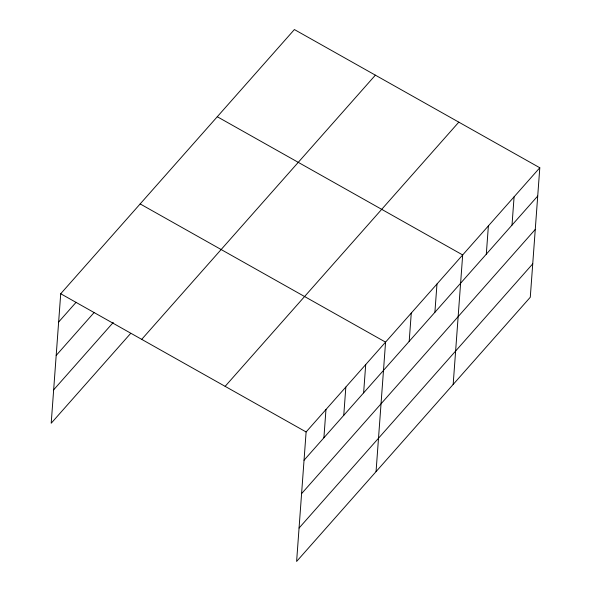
<?xml version="1.0" encoding="UTF-8"?>
<svg xmlns="http://www.w3.org/2000/svg" width="591" height="591" viewBox="0 0 591 591"><rect width="100%" height="100%" fill="white"/><g stroke="black" fill="none" stroke-linecap="round" stroke-linejoin="round"><path stroke-width="0.89" d="M539.797 167.763L306.116 431.962L296.608 561.45L530.282 297.251L539.797 167.763L294.392 29.55L60.718 293.749L51.203 423.237L130.655 333.413M323.898 437.783L325.973 409.504M343.763 415.325L345.838 387.053M363.628 392.867L365.703 364.595M376.053 471.618L385.568 342.137L140.163 203.925M409.194 341.354L411.27 313.075M434.895 312.292L436.978 284.012M453.171 384.438L462.679 254.95L217.281 116.737M486.304 254.167L488.388 225.888M512.013 225.105L514.089 196.825M58.642 322.029L76.091 302.296M56.189 355.427L94.102 312.558M53.655 389.838L113.25 322.464M141.7 339.36L375.374 75.16M225.134 386.351L458.815 122.152M304.04 460.241L537.714 196.042M301.587 493.64L535.261 229.441M299.061 528.051L532.735 263.852M60.718 293.749L306.116 431.962"/></g></svg>
